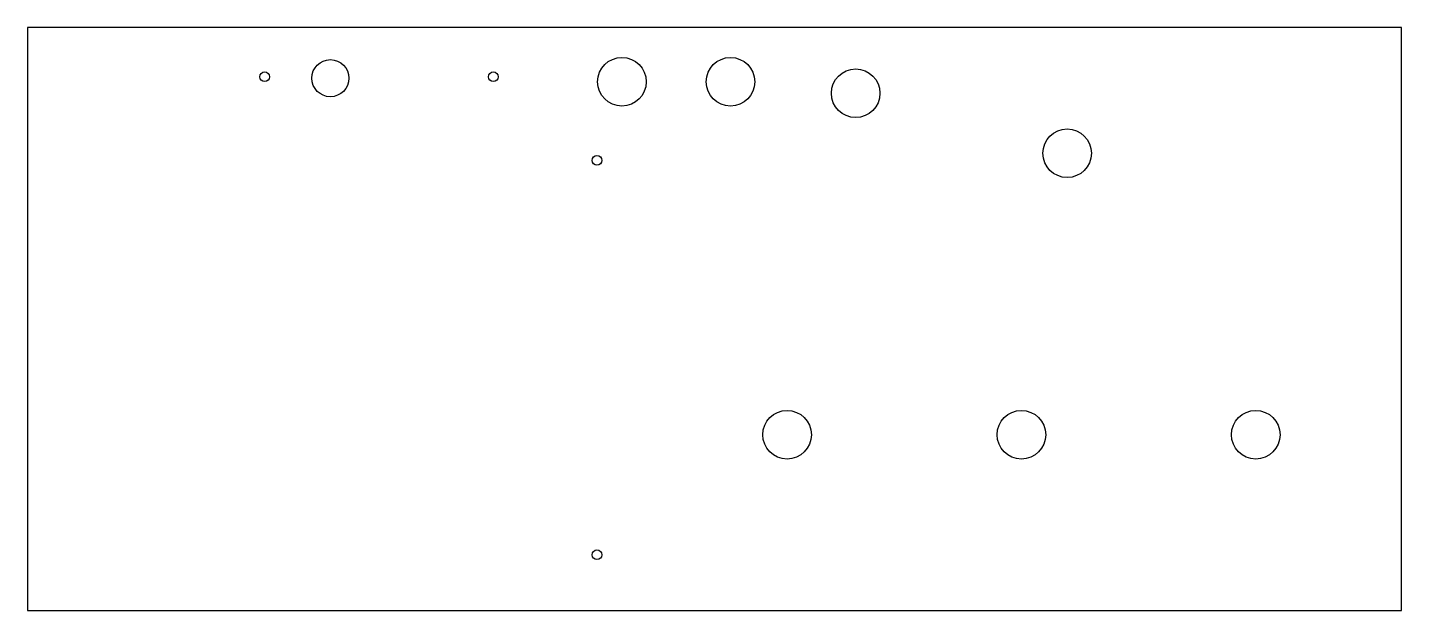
# Model space of a CAD drawing. Header units: millimetres. Extents: x 0 to 481, y 0 to 204.
import ezdxf

# ---------------------------------------------------------------- set-up
doc = ezdxf.new("R2010")
doc.units = ezdxf.units.MM

msp = doc.modelspace()

# ---------------------------------------------------------------- linework, layer by layer
for p, q in [((0, 204, 4), (0, 0, 4)), ((480.8, 204, 4), (0, 204, 4)), ((480.8, 0, 4), (480.8, 204, 4)), ((0, 0, 4), (480.8, 0, 4))]:
    msp.add_line(p, q)
for centre, radius in [((106, 186.25, 4), 6.5), ((208, 185, 4), 8.5), ((246, 185, 4), 8.5), ((83, 186.75, 4), 1.7), ((163, 186.75, 4), 1.7), ((289.8, 181, 4), 8.5), ((363.8, 160, 4), 8.5), ((199.25, 157.5, 4), 1.7), ((265.8, 61.5, 4), 8.5), ((347.8, 61.5, 4), 8.5), ((429.8, 61.5, 4), 8.5), ((199.25, 19.5, 4), 1.7)]:
    msp.add_circle(centre, radius)

doc.saveas('drawing.dxf')
